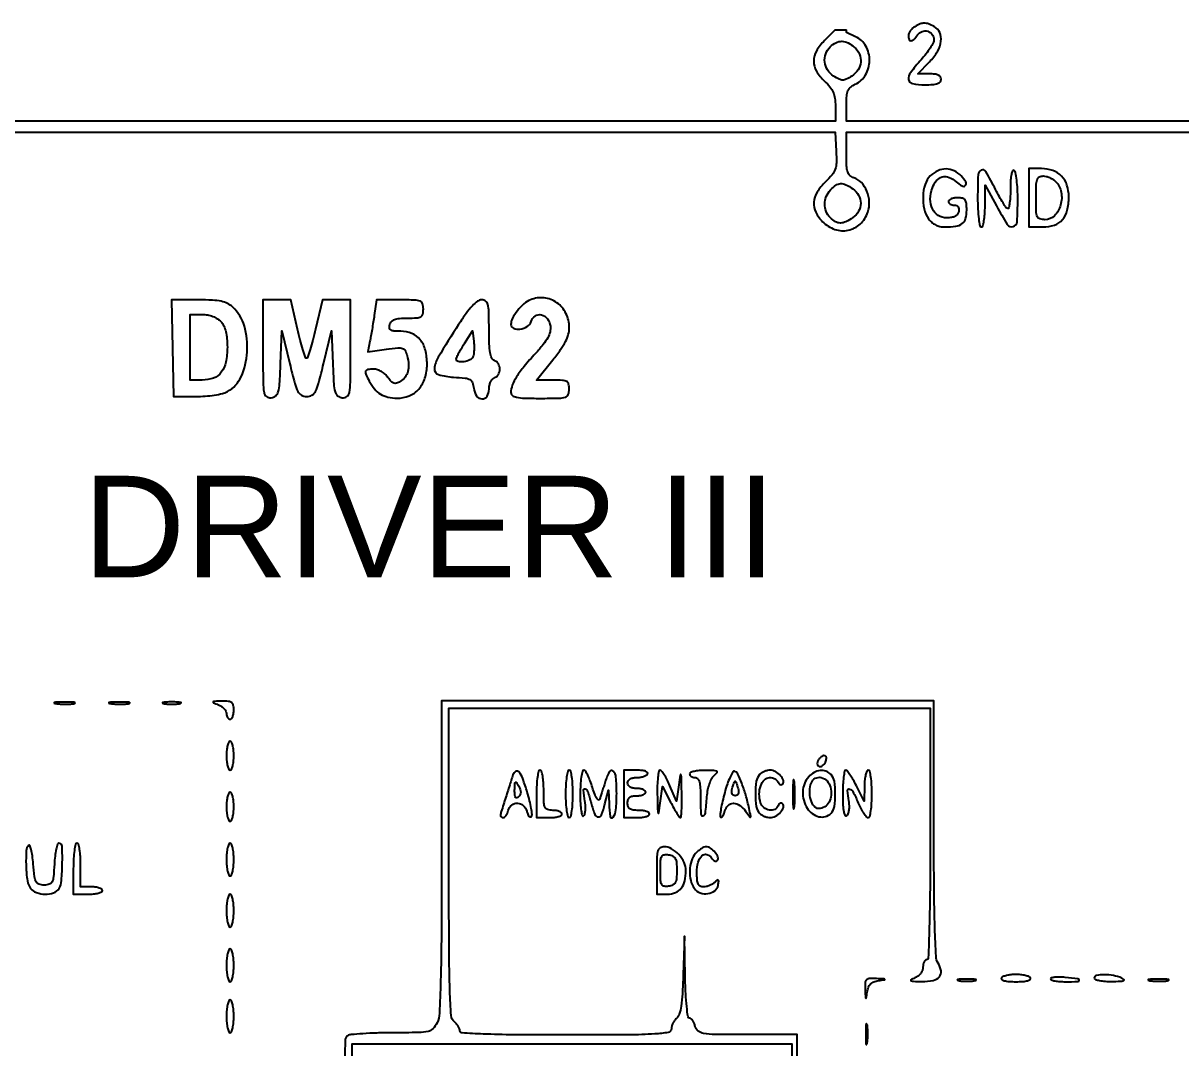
# Model space of a CAD drawing. Header units: millimetres. Extents: x 357084 to 357504, y 509210 to 509507.
# Drawn here: x 357265.86 to 357289.7, y 509454.91 to 509476.02 of the extents above; entities that cross this region are included whole.
import ezdxf

# ---------------------------------------------------------------- set-up
doc = ezdxf.new("R2010")
doc.units = ezdxf.units.MM
doc.styles.get("Standard").update_dxf_attribs({"font": 'arial.ttf'})

msp = doc.modelspace()

# ---------------------------------------------------------------- linework, layer by layer
msp.add_line((357282.584, 509475.881), (357282.814, 509475.881))
for points in [[(357284.221, 509475.942, 0.055942), (357284.17, 509475.905, 0.050884), (357284.128, 509475.856, 0.054217), (357284.099, 509475.804, 0.100292), (357284.089, 509475.757, 0.083831), (357284.103, 509475.678, 0.342828), (357284.141, 509475.653, 0.18138), (357284.199, 509475.681, 0.034233), (357284.277, 509475.772, -0.147038), (357284.371, 509475.844, -0.158345), (357284.487, 509475.849, -0.165931), (357284.579, 509475.785, -0.161471), (357284.615, 509475.678, -0.118689), (357284.599, 509475.612, -0.022847), (357284.538, 509475.504, -0.023163), (357284.453, 509475.383, -0.019542), (357284.352, 509475.262, 0.021853), (357284.132, 509474.996, 0.200601), (357284.095, 509474.854, 0.320917), (357284.176, 509474.77, 0.046052), (357284.427, 509474.746, 0.016668), (357284.59, 509474.752, 0.063857), (357284.69, 509474.772, 0.12648), (357284.745, 509474.807, 0.188641), (357284.765, 509474.859, 0.156845), (357284.749, 509474.909, 0.128116), (357284.706, 509474.944, 0.079908), (357284.633, 509474.965, 0.02997), (357284.525, 509474.972), (357284.285, 509474.972), (357284.525, 509475.219, 0.059425), (357284.688, 509475.433, 0.100981), (357284.761, 509475.645, 0.138599), (357284.734, 509475.822, 0.16608), (357284.62, 509475.945, 0.02898), (357284.501, 509476, 0.096286), (357284.417, 509476.016, 0.098711), (357284.334, 509475.999, 0.031359)], [(357282.976, 509475.523, -0.105264), (357283.08, 509475.379, -0.125679), (357283.108, 509475.214, -0.12476), (357283.053, 509475.055, -0.102837), (357282.925, 509474.927, -0.024542), (357282.81, 509474.86, -0.121059), (357282.737, 509474.842, -0.121059), (357282.665, 509474.86, -0.024542), (357282.55, 509474.927, -0.10464), (357282.425, 509475.053, -0.115118), (357282.367, 509475.214, -0.116628), (357282.387, 509475.383, -0.109496), (357282.48, 509475.53, -0.081006), (357282.597, 509475.614, -0.119245), (357282.72, 509475.642, -0.113189), (357282.847, 509475.611, -0.068122)], [(357284.54, 509472.869, 0.120889), (357284.434, 509472.695, 0.066738), (357284.391, 509472.448, 0.065138), (357284.415, 509472.191, 0.097419), (357284.506, 509471.985, 0.061584), (357284.57, 509471.914, 0.062001), (357284.649, 509471.861, 0.060882), (357284.74, 509471.829, 0.055769), (357284.838, 509471.818, 0.033276), (357285.069, 509471.833, 0.130673), (357285.2, 509471.887, 0.167029), (357285.268, 509471.991, 0.064085), (357285.291, 509472.164, 0.022931), (357285.284, 509472.306, 0.136666), (357285.258, 509472.374, 0.186049), (357285.205, 509472.408, 0.050044), (357285.103, 509472.419, 0.038131), (357285.031, 509472.413, 0.057076), (357284.97, 509472.396, 0.074992), (357284.929, 509472.372, 0.226478), (357284.915, 509472.343, 0.154938), (357284.924, 509472.315, 0.097747), (357284.95, 509472.29, 0.080104), (357284.988, 509472.274, 0.06169), (357285.033, 509472.268, -0.099527), (357285.08, 509472.259, -0.140654), (357285.113, 509472.233, -0.127566), (357285.128, 509472.191, -0.074582), (357285.126, 509472.137, -0.111601), (357285.101, 509472.079, -0.112544), (357285.053, 509472.038, -0.08406), (357284.98, 509472.013, -0.038078), (357284.878, 509472.006, -0.142285), (357284.705, 509472.056, -0.140962), (357284.585, 509472.191, -0.11665), (357284.541, 509472.393, -0.07991), (357284.583, 509472.624, -0.090525), (357284.668, 509472.773, -0.155666), (357284.787, 509472.848, -0.156745), (357284.927, 509472.84, -0.092121), (357285.071, 509472.751, 0.052207), (357285.194, 509472.662, 0.353643), (357285.262, 509472.672, 0.329288), (357285.27, 509472.745, 0.050343), (357285.178, 509472.869, 0.099172), (357285.034, 509472.975, 0.110223), (357284.866, 509473.013, 0.107314), (357284.694, 509472.976, 0.089865)], [(357285.516, 509472.425, 0.010478), (357285.521, 509472.182, 0.020296), (357285.537, 509471.988, 0.016788), (357285.56, 509471.843, 0.359532), (357285.591, 509471.818, 0.335314), (357285.621, 509471.84, 0.025001), (357285.645, 509471.945, 0.026666), (357285.662, 509472.084, 0.016354), (357285.668, 509472.25), (357285.67, 509472.681), (357285.904, 509472.25, 0.016804), (357286.127, 509471.87, 0.333865), (357286.246, 509471.825, 0.316124), (357286.328, 509471.927, 0.015908), (357286.342, 509472.377, 0.012539), (357286.337, 509472.594, 0.018327), (357286.32, 509472.785, 0.014001), (357286.297, 509472.938, 0.21256), (357286.267, 509472.982, 0.439638), (357286.236, 509472.973, 0.067066), (357286.212, 509472.904, 0.036506), (357286.196, 509472.783, 0.013434), (357286.192, 509472.611, -0.012677), (357286.188, 509472.451, -0.021172), (357286.175, 509472.317, -0.016728), (357286.158, 509472.214, -0.376088), (357286.136, 509472.197, -0.225384), (357286.105, 509472.214, -0.010577), (357286.039, 509472.314, -0.015714), (357285.963, 509472.439, -0.010475), (357285.885, 509472.588, 0.013236), (357285.685, 509472.959, 0.3841), (357285.591, 509472.99, 0.286192), (357285.525, 509472.894, 0.010039)], [(357286.567, 509472.419), (357286.567, 509471.818), (357286.863, 509471.818, 0.082629), (357287.097, 509471.857, 0.133735), (357287.263, 509471.969, 0.119478), (357287.361, 509472.161, 0.058463), (357287.393, 509472.435, 0.077548), (357287.355, 509472.68, 0.114918), (357287.245, 509472.865, 0.117665), (357287.066, 509472.979, 0.08396), (357286.83, 509473.019), (357286.567, 509473.019)], [(357287.125, 509472.751, -0.152978), (357287.238, 509472.536, -0.114266), (357287.224, 509472.267, -0.125547), (357287.098, 509472.05, -0.201234), (357286.903, 509471.968, -0.075608), (357286.797, 509471.984, -0.223398), (357286.744, 509472.032, -0.090289), (357286.722, 509472.137, -0.007401), (357286.718, 509472.419, -0.00868), (357286.722, 509472.675, -0.06918), (357286.742, 509472.792, -0.180483), (357286.787, 509472.848, -0.137241), (357286.862, 509472.869, -0.066533), (357286.926, 509472.861, -0.039086), (357286.999, 509472.834, -0.038394), (357287.069, 509472.796, -0.052522)], [(357282.946, 509472.602, -0.113622), (357283.065, 509472.471, -0.127494), (357283.107, 509472.306, -0.127494), (357283.065, 509472.141, -0.113622), (357282.946, 509472.01, -0.039632), (357282.802, 509471.925, -0.114228), (357282.69, 509471.899, -0.133388), (357282.588, 509471.927, -0.063235), (357282.48, 509472.011, -0.10024), (357282.396, 509472.138, -0.099518), (357282.367, 509472.289, -0.095846), (357282.399, 509472.443, -0.085798), (357282.486, 509472.582, -0.054337), (357282.595, 509472.678, -0.144416), (357282.692, 509472.712, -0.126875), (357282.8, 509472.689, -0.037671)], [(357268.936, 509469.321), (357268.957, 509468.326), (357269.416, 509468.326, 0.019728), (357269.605, 509468.334, 0.019149), (357269.796, 509468.356, 0.019464), (357269.961, 509468.389, 0.064447), (357270.065, 509468.428, 0.167319), (357270.348, 509468.733, 0.088437), (357270.472, 509469.241, 0.085272), (357270.414, 509469.778, 0.13683), (357270.175, 509470.169, 0.073799), (357270.069, 509470.243, 0.062926), (357269.94, 509470.287, 0.040049), (357269.757, 509470.309, 0.010971), (357269.467, 509470.316), (357268.916, 509470.316)], [(357270.797, 509469.297, 0.002097), (357270.8, 509468.62, 0.039976), (357270.819, 509468.41, 0.194335), (357270.871, 509468.326, 0.196445), (357270.966, 509468.302, 0.132229), (357271.061, 509468.342, 0.159425), (357271.114, 509468.422, 0.053578), (357271.141, 509468.586, 0.00479), (357271.161, 509469.002), (357271.187, 509469.678), (357271.35, 509469.002, 0.005545), (357271.453, 509468.595, 0.054065), (357271.517, 509468.43, 0.14754), (357271.591, 509468.354, 0.128016), (357271.698, 509468.326, 0.128016), (357271.806, 509468.354, 0.14754), (357271.88, 509468.43, 0.054065), (357271.943, 509468.595, 0.005545), (357272.046, 509469.002), (357272.21, 509469.678), (357272.236, 509469.002, 0.00479), (357272.256, 509468.586, 0.053578), (357272.283, 509468.422, 0.159425), (357272.336, 509468.342, 0.132229), (357272.431, 509468.302, 0.196445), (357272.526, 509468.326, 0.194335), (357272.578, 509468.41, 0.039976), (357272.597, 509468.62, 0.002097), (357272.6, 509469.297), (357272.6, 509470.316), (357272.312, 509470.316), (357272.025, 509470.316), (357271.882, 509469.715, -0.006675), (357271.823, 509469.485, -0.010815), (357271.767, 509469.291, -0.004721), (357271.715, 509469.13, -0.322552), (357271.693, 509469.114, -0.324993), (357271.671, 509469.13, -0.004761), (357271.621, 509469.291, -0.010873), (357271.567, 509469.485, -0.006705), (357271.511, 509469.715), (357271.373, 509470.316), (357271.085, 509470.316), (357270.797, 509470.316)], [(357273.09, 509469.997, -0.002298), (357273.069, 509469.859, -0.00176), (357273.044, 509469.708, -0.001779), (357273.02, 509469.568, -0.004214), (357273.001, 509469.463), (357272.96, 509469.248), (357273.34, 509469.301, -0.009528), (357273.577, 509469.329, -0.102082), (357273.672, 509469.318, -0.200968), (357273.727, 509469.272, -0.055867), (357273.767, 509469.164, -0.044191), (357273.796, 509468.984, -0.082913), (357273.782, 509468.838, -0.100211), (357273.724, 509468.722, -0.09244), (357273.625, 509468.634, -0.056662), (357273.549, 509468.599, -0.161712), (357273.491, 509468.6, -0.130658), (357273.438, 509468.636, -0.031892), (357273.372, 509468.72, 0.061463), (357273.314, 509468.786, 0.051524), (357273.239, 509468.84, 0.053011), (357273.157, 509468.877, 0.077825), (357273.079, 509468.889, 0.029401), (357272.952, 509468.882, 0.282708), (357272.911, 509468.85, 0.19754), (357272.914, 509468.789, 0.015108), (357272.987, 509468.64, 0.052695), (357273.094, 509468.482, 0.081022), (357273.219, 509468.375, 0.081287), (357273.372, 509468.313, 0.053389), (357273.56, 509468.291, 0.10097), (357273.81, 509468.339, 0.114413), (357274.007, 509468.48, 0.105535), (357274.133, 509468.705, 0.075562), (357274.177, 509468.99, 0.059167), (357274.142, 509469.282, 0.109691), (357274.037, 509469.496, 0.127832), (357273.866, 509469.624, 0.097511), (357273.634, 509469.67, -0.018183), (357273.496, 509469.675, -0.117006), (357273.429, 509469.696, -0.233249), (357273.403, 509469.737, -0.093102), (357273.408, 509469.805, -0.121959), (357273.443, 509469.87, -0.119178), (357273.505, 509469.912, -0.070017), (357273.607, 509469.934, -0.018875), (357273.772, 509469.94, 0.013387), (357273.967, 509469.946, 0.11672), (357274.05, 509469.97, 0.20847), (357274.089, 509470.023, 0.057656), (357274.101, 509470.128, 0.07702), (357274.085, 509470.236, 0.226657), (357274.035, 509470.29, 0.086634), (357273.925, 509470.312, 0.006522), (357273.62, 509470.316), (357273.138, 509470.316)], [(357274.827, 509469.809, 0.005991), (357274.407, 509469.136, 0.112609), (357274.329, 509468.901, 0.359649), (357274.412, 509468.778, 0.057485), (357274.721, 509468.724, -0.011259), (357274.96, 509468.705, -0.100087), (357275.06, 509468.674, -0.183206), (357275.111, 509468.613, -0.057535), (357275.139, 509468.495, 0.120203), (357275.196, 509468.34, 0.235597), (357275.308, 509468.276, 0.275454), (357275.412, 509468.331, 0.137826), (357275.453, 509468.478, -0.055002), (357275.462, 509468.554, -0.057561), (357275.486, 509468.625, -0.06413), (357275.523, 509468.681, -0.125259), (357275.566, 509468.712, 0.17019), (357275.645, 509468.779, 0.133304), (357275.675, 509468.889, 0.133304), (357275.645, 509468.999, 0.17019), (357275.566, 509469.066, -0.196231), (357275.511, 509469.118, -0.064281), (357275.477, 509469.227, -0.034962), (357275.458, 509469.408, -0.008188), (357275.453, 509469.713, 0.005304), (357275.449, 509470.075, 0.055961), (357275.43, 509470.222, 0.177311), (357275.384, 509470.29, 0.157283), (357275.303, 509470.316, 0.159378), (357275.216, 509470.288, 0.046318), (357275.11, 509470.193, 0.033041), (357274.983, 509470.039, 0.012864)], [(357276.306, 509470.318, 0.08298), (357276.173, 509470.235, 0.044227), (357276.038, 509470.093, 0.044258), (357275.936, 509469.937, 0.124068), (357275.904, 509469.811, 0.30464), (357275.957, 509469.731, 0.132904), (357276.091, 509469.714, 0.103218), (357276.239, 509469.768, 0.179774), (357276.318, 509469.87, -0.169142), (357276.404, 509469.984, -0.210765), (357276.534, 509470.008, -0.177059), (357276.656, 509469.926, -0.130085), (357276.716, 509469.773, -0.086391), (357276.709, 509469.655, -0.067944), (357276.663, 509469.536, -0.046026), (357276.569, 509469.396, -0.015482), (357276.407, 509469.21, 0.013723), (357276.174, 509468.944, 0.033281), (357276.021, 509468.733, 0.046002), (357275.932, 509468.557, 0.094125), (357275.904, 509468.406, 0.243751), (357275.934, 509468.347, 0.105683), (357276.018, 509468.311, 0.041637), (357276.183, 509468.293, 0.006706), (357276.505, 509468.288, 0.004478), (357276.896, 509468.292, 0.071364), (357277.026, 509468.313, 0.227396), (357277.085, 509468.367, 0.093656), (357277.105, 509468.476, 0.058762), (357277.093, 509468.582, 0.210531), (357277.053, 509468.635, 0.114365), (357276.968, 509468.659, 0.012634), (357276.767, 509468.664), (357276.428, 509468.664), (357276.767, 509469.08, 0.015495), (357276.928, 509469.292, 0.037994), (357277.03, 509469.459, 0.051219), (357277.086, 509469.605, 0.066336), (357277.105, 509469.747, 0.1141), (357277.038, 509470.037, 0.124673), (357276.852, 509470.258, 0.128652), (357276.588, 509470.358, 0.125809)], [(357269.931, 509469.869, -0.074037), (357269.99, 509469.78, -0.048467), (357270.031, 509469.664, -0.03942), (357270.056, 509469.519, -0.022163), (357270.064, 509469.34, -0.048624), (357270.034, 509469.033, -0.115191), (357269.94, 509468.825, -0.141013), (357269.779, 509468.706, -0.089577), (357269.547, 509468.664), (357269.295, 509468.664), (357269.295, 509469.34), (357269.295, 509470.015), (357269.547, 509470.015, -0.044361), (357269.659, 509470.005, -0.047018), (357269.766, 509469.976, -0.049954), (357269.859, 509469.929, -0.067683)], [(357275.123, 509469.146, -0.195608), (357275.061, 509469.079, -0.07215), (357274.935, 509469.041, -0.086782), (357274.819, 509469.045, -0.357436), (357274.778, 509469.096, -0.110892), (357274.786, 509469.13, -0.009191), (357274.827, 509469.213, -0.011923), (357274.881, 509469.31, -0.008912), (357274.945, 509469.415), (357275.113, 509469.678), (357275.138, 509469.465, -0.021874), (357275.145, 509469.375, -0.020005), (357275.144, 509469.283, -0.020466), (357275.137, 509469.201, -0.05944)], [(357266.537, 509462.001, 0.022548), (357266.628, 509461.992, 0.015659), (357266.733, 509461.989, 0.015827), (357266.833, 509461.992, 0.031163), (357266.912, 509462.002, 0.248898), (357266.927, 509462.014, 0.49082), (357266.92, 509462.025, 0.030832), (357266.84, 509462.032, 0.00738), (357266.705, 509462.034, 0.006817), (357266.57, 509462.032, 0.040183), (357266.5, 509462.024, 0.720633), (357266.499, 509462.013, 0.075924)], [(357267.663, 509462.001, 0.022548), (357267.755, 509461.992, 0.015659), (357267.859, 509461.989, 0.015827), (357267.959, 509461.992, 0.031163), (357268.039, 509462.002, 0.248898), (357268.053, 509462.014, 0.49082), (357268.047, 509462.025, 0.030832), (357267.966, 509462.032, 0.00738), (357267.831, 509462.034, 0.006817), (357267.697, 509462.032, 0.040183), (357267.627, 509462.024, 0.720633), (357267.625, 509462.013, 0.075924)], [(357268.751, 509462.002, 0.029693), (357268.828, 509461.992, 0.017887), (357268.92, 509461.989, 0.017887), (357269.012, 509461.992, 0.029693), (357269.089, 509462.002, 0.142433), (357269.112, 509462.014, 0.611425), (357269.109, 509462.025, 0.039503), (357269.041, 509462.033, 0.008087), (357268.92, 509462.035, 0.008087), (357268.799, 509462.033, 0.039503), (357268.731, 509462.025, 0.611425), (357268.728, 509462.014, 0.142433)], [(357269.877, 509461.978, -0.05432), (357269.942, 509461.943, -0.056546), (357269.997, 509461.896, -0.062859), (357270.034, 509461.844, -0.124258), (357270.046, 509461.795, 0.063424), (357270.052, 509461.751, 0.081398), (357270.068, 509461.714, 0.098417), (357270.093, 509461.689, 0.151176), (357270.121, 509461.68, 0.226478), (357270.15, 509461.694, 0.074992), (357270.174, 509461.735, 0.057076), (357270.191, 509461.796, 0.038131), (357270.197, 509461.868, 0.047982), (357270.187, 509461.969, 0.186024), (357270.154, 509462.022, 0.14218), (357270.088, 509462.047, 0.024478), (357269.952, 509462.051, 0.003296), (357269.8, 509462.047, 0.186193), (357269.774, 509462.036, 0.532672), (357269.777, 509462.02, 0.008153)], [(357270.046, 509460.929, 0.023598), (357270.052, 509460.814, 0.037669), (357270.068, 509460.717, 0.04382), (357270.092, 509460.647, 0.295869), (357270.121, 509460.629, 0.295869), (357270.15, 509460.647, 0.04382), (357270.174, 509460.717, 0.037669), (357270.191, 509460.814, 0.023598), (357270.197, 509460.929, 0.023598), (357270.191, 509461.044, 0.037669), (357270.174, 509461.141, 0.04382), (357270.15, 509461.21, 0.295869), (357270.121, 509461.229, 0.295869), (357270.092, 509461.21, 0.04382), (357270.068, 509461.141, 0.037669), (357270.052, 509461.044, 0.023598)], [(357282.262, 509460.879, 0.091378), (357282.224, 509460.823, 0.130128), (357282.214, 509460.764, 0.180985), (357282.235, 509460.721, 0.191777), (357282.279, 509460.704, 0.13875), (357282.308, 509460.712, 0.061199), (357282.339, 509460.737, 0.053891), (357282.368, 509460.773, 0.048303), (357282.389, 509460.816, 0.096999), (357282.401, 509460.885, 0.280386), (357282.376, 509460.925, 0.235886), (357282.325, 509460.924, 0.0791)], [(357275.945, 509460.535, -0.002418), (357275.928, 509460.478, -0.000326), (357275.89, 509460.36, -0.000376), (357275.845, 509460.219, -0.000317), (357275.798, 509460.071, 0.001596), (357275.704, 509459.777, 0.044912), (357275.687, 509459.699, 0.278017), (357275.702, 509459.666, 0.154065), (357275.745, 509459.652, 0.181596), (357275.773, 509459.663, 0.059916), (357275.803, 509459.696, 0.050447), (357275.831, 509459.745, 0.038887), (357275.85, 509459.802, -0.160335), (357275.921, 509459.912, -0.181942), (357276.04, 509459.951, -0.173531), (357276.159, 509459.903, -0.147796), (357276.23, 509459.787, 0.036107), (357276.25, 509459.727, 0.075891), (357276.276, 509459.685, 0.142813), (357276.302, 509459.668, 0.27828), (357276.326, 509459.674, 0.226606), (357276.34, 509459.715, 0.014829), (357276.323, 509459.843, 0.019195), (357276.29, 509460.001, 0.012987), (357276.242, 509460.177, 0.016073), (357276.148, 509460.455, 0.083819), (357276.068, 509460.593, 0.366226), (357276.001, 509460.605, 0.188974)], [(357276.429, 509460.14), (357276.429, 509459.652), (357276.692, 509459.652, 0.027026), (357276.793, 509459.658, 0.042582), (357276.878, 509459.674, 0.052312), (357276.938, 509459.698, 0.277684), (357276.955, 509459.727, 0.226478), (357276.941, 509459.756, 0.074992), (357276.9, 509459.78, 0.057076), (357276.839, 509459.797, 0.038131), (357276.767, 509459.802, -0.067911), (357276.66, 509459.817, -0.221767), (357276.607, 509459.863, -0.098356), (357276.584, 509459.96, -0.008616), (357276.58, 509460.216, 0.017105), (357276.574, 509460.374, 0.027868), (357276.558, 509460.507, 0.026982), (357276.534, 509460.607, 0.332234), (357276.505, 509460.629, 0.345347), (357276.474, 509460.605, 0.022017), (357276.451, 509460.488, 0.024301), (357276.435, 509460.331, 0.013867)], [(357277.03, 509460.14, 0.013867), (357277.035, 509459.95, 0.024301), (357277.052, 509459.793, 0.022017), (357277.075, 509459.676, 0.345347), (357277.105, 509459.652, 0.345347), (357277.135, 509459.676, 0.022017), (357277.159, 509459.793, 0.024301), (357277.175, 509459.95, 0.013867), (357277.18, 509460.14, 0.013867), (357277.175, 509460.331, 0.024301), (357277.159, 509460.488, 0.022017), (357277.135, 509460.605, 0.345347), (357277.105, 509460.629, 0.345347), (357277.075, 509460.605, 0.022017), (357277.052, 509460.488, 0.024301), (357277.035, 509460.331, 0.013867)], [(357277.331, 509460.136, 0.012165), (357277.335, 509459.942, 0.026571), (357277.35, 509459.795, 0.033923), (357277.372, 509459.698, 0.493524), (357277.401, 509459.687, 0.194891), (357277.425, 509459.72, 0.039173), (357277.438, 509459.794, 0.036053), (357277.44, 509459.888, 0.026863), (357277.428, 509459.992, -0.015091), (357277.399, 509460.216, -0.535895), (357277.433, 509460.245, -0.245823), (357277.485, 509460.193, -0.011776), (357277.556, 509459.953, 0.022751), (357277.63, 509459.719, 0.295974), (357277.7, 509459.667, 0.329916), (357277.769, 509459.711, 0.025567), (357277.841, 509459.934), (357277.916, 509460.216), (357277.924, 509459.934, 0.035187), (357277.949, 509459.674, 0.660453), (357278.008, 509459.66, 0.138594), (357278.067, 509459.816, 0.021935), (357278.082, 509460.147, 0.019322), (357278.068, 509460.486, 0.196321), (357278.007, 509460.609, 0.494513), (357277.927, 509460.593, 0.039314), (357277.836, 509460.361, -0.001941), (357277.808, 509460.268, -0.001727), (357277.777, 509460.172, -0.001733), (357277.749, 509460.086, -0.005351), (357277.73, 509460.028, -0.440264), (357277.705, 509460.017, -0.152233), (357277.671, 509460.047, -0.046844), (357277.629, 509460.135, -0.015526), (357277.583, 509460.272, 0.017548), (357277.537, 509460.409, 0.026342), (357277.486, 509460.524, 0.024345), (357277.438, 509460.61, 0.257098), (357277.403, 509460.629, 0.350381), (357277.375, 509460.606, 0.018991), (357277.352, 509460.484, 0.022811), (357277.336, 509460.325, 0.013891)], [(357278.232, 509460.14), (357278.232, 509459.652), (357278.495, 509459.652, 0.027026), (357278.595, 509459.658, 0.042582), (357278.68, 509459.674, 0.052312), (357278.74, 509459.698, 0.277684), (357278.757, 509459.727, 0.254951), (357278.742, 509459.756, 0.06271), (357278.691, 509459.78, 0.048861), (357278.618, 509459.797, 0.031626), (357278.532, 509459.802, -0.030703), (357278.419, 509459.809, -0.116834), (357278.354, 509459.834, -0.166173), (357278.319, 509459.879, -0.081208), (357278.307, 509459.953, -0.07578), (357278.318, 509460.023, -0.149477), (357278.349, 509460.069, -0.124434), (357278.406, 509460.095, -0.044917), (357278.495, 509460.103, 0.038131), (357278.566, 509460.108, 0.057076), (357278.627, 509460.125, 0.074992), (357278.669, 509460.149, 0.226478), (357278.682, 509460.178, 0.226478), (357278.669, 509460.207, 0.074992), (357278.627, 509460.231, 0.057076), (357278.566, 509460.248, 0.038131), (357278.495, 509460.253, -0.04716), (357278.416, 509460.26, -0.088208), (357278.357, 509460.283, -0.118484), (357278.32, 509460.319, -0.140575), (357278.307, 509460.366, -0.1393), (357278.32, 509460.412, -0.117066), (357278.356, 509460.448, -0.088683), (357278.414, 509460.471, -0.049343), (357278.49, 509460.478, 0.037634), (357278.564, 509460.484, 0.041396), (357278.633, 509460.5, 0.045439), (357278.689, 509460.525, 0.130646), (357278.72, 509460.553, 0.336396), (357278.717, 509460.583, 0.125298), (357278.679, 509460.608, 0.059005), (357278.605, 509460.624, 0.023007), (357278.499, 509460.629), (357278.232, 509460.629)], [(357278.919, 509460.122, 0.00093), (357278.927, 509459.796, 0.07576), (357278.936, 509459.746, 0.785879), (357278.947, 509459.747, 0.003179), (357278.976, 509459.953), (357279.023, 509460.291), (357279.192, 509459.971, 0.008237), (357279.259, 509459.849, 0.012755), (357279.322, 509459.746, 0.007033), (357279.377, 509459.663, 0.247671), (357279.397, 509459.652, 0.394374), (357279.411, 509459.666, 0.004859), (357279.419, 509459.801, 0.011096), (357279.424, 509459.965, 0.00666), (357279.422, 509460.159, 0.000893), (357279.414, 509460.49, 0.078706), (357279.405, 509460.538, 0.778894), (357279.394, 509460.537, 0.003033), (357279.362, 509460.328), (357279.314, 509459.99), (357279.178, 509460.309, 0.016589), (357279.121, 509460.432, 0.024293), (357279.062, 509460.535, 0.021622), (357279.008, 509460.612, 0.233528), (357278.975, 509460.629, 0.364653), (357278.949, 509460.607, 0.015688), (357278.931, 509460.48, 0.020512), (357278.919, 509460.316, 0.012397)], [(357279.583, 509460.553, 0.148195), (357279.592, 509460.525, 0.098894), (357279.617, 509460.5, 0.082425), (357279.653, 509460.484, 0.064853), (357279.696, 509460.478, -0.215034), (357279.75, 509460.454, -0.116723), (357279.785, 509460.389, -0.053167), (357279.804, 509460.266, -0.011576), (357279.809, 509460.053, 0.009117), (357279.815, 509459.724, 0.468008), (357279.859, 509459.69, 0.319587), (357279.908, 509459.743, 0.008321), (357279.942, 509460.082, -0.026408), (357279.962, 509460.232, -0.036098), (357279.998, 509460.363, -0.041498), (357280.043, 509460.467, -0.105683), (357280.097, 509460.529, 0.059628), (357280.149, 509460.579, 0.478963), (357280.143, 509460.607, 0.108361), (357280.083, 509460.622, 0.00681), (357279.903, 509460.626, 0.022194), (357279.78, 509460.622, 0.035693), (357279.677, 509460.606, 0.040441), (357279.603, 509460.582, 0.305269)], [(357280.307, 509460.17, 0.010432), (357280.261, 509459.99, 0.015733), (357280.229, 509459.831, 0.010496), (357280.21, 509459.7, 0.231491), (357280.222, 509459.665, 0.333342), (357280.242, 509459.662, 0.113327), (357280.265, 509459.683, 0.060976), (357280.289, 509459.726, 0.029609), (357280.309, 509459.787, -0.137923), (357280.376, 509459.903, -0.196062), (357280.486, 509459.947, -0.153926), (357280.617, 509459.904, -0.082632), (357280.738, 509459.784, 0.002781), (357280.823, 509459.667, 0.421946), (357280.837, 509459.665, 0.286343), (357280.844, 509459.682, 0.002034), (357280.81, 509459.84, 0.017143), (357280.741, 509460.115, 0.022872), (357280.658, 509460.359, 0.019782), (357280.574, 509460.551, 0.201957), (357280.51, 509460.608, 0.35459), (357280.474, 509460.594, 0.023508), (357280.419, 509460.489, 0.025621), (357280.361, 509460.346, 0.015466)], [(357281.025, 509460.538, 0.161292), (357280.957, 509460.402, 0.036451), (357280.938, 509460.14, 0.036451), (357280.957, 509459.879, 0.161292), (357281.025, 509459.742, 0.058676), (357281.069, 509459.708, 0.038987), (357281.126, 509459.679, 0.039045), (357281.187, 509459.659, 0.059819), (357281.241, 509459.652, 0.128531), (357281.352, 509459.681, 0.080699), (357281.458, 509459.765, 0.099553), (357281.517, 509459.863, 0.298807), (357281.499, 509459.936, 0.131406), (357281.474, 509459.949, 0.15914), (357281.448, 509459.947, 0.130241), (357281.424, 509459.928, 0.076562), (357281.407, 509459.896, -0.202024), (357281.338, 509459.822, -0.151124), (357281.226, 509459.807, -0.130617), (357281.113, 509459.859, -0.144593), (357281.046, 509459.958, -0.077565), (357281.019, 509460.137, -0.084882), (357281.049, 509460.309, -0.106046), (357281.125, 509460.433, -0.204576), (357281.231, 509460.478, -0.06117), (357281.288, 509460.471, -0.06146), (357281.341, 509460.451, -0.067454), (357281.383, 509460.42, -0.117653), (357281.407, 509460.384, 0.076562), (357281.424, 509460.353, 0.130241), (357281.448, 509460.334, 0.15914), (357281.474, 509460.332, 0.131406), (357281.499, 509460.345, 0.298807), (357281.517, 509460.417, 0.099553), (357281.458, 509460.516, 0.080699), (357281.352, 509460.6, 0.128531), (357281.241, 509460.629, 0.059819), (357281.187, 509460.622, 0.039045), (357281.126, 509460.602, 0.038987), (357281.069, 509460.573, 0.058676)], [(357282.036, 509460.491, 0.180069), (357281.914, 509460.187, 0.144806), (357282.007, 509459.844, 0.197498), (357282.245, 509459.672, 0.261727), (357282.497, 509459.742, 0.161292), (357282.566, 509459.879, 0.036451), (357282.585, 509460.14, 0.036451), (357282.566, 509460.402, 0.161292), (357282.497, 509460.538, 0.105388), (357282.392, 509460.607, 0.117375), (357282.271, 509460.623, 0.107241), (357282.148, 509460.583, 0.076635)], [(357282.484, 509460.279, -0.077355), (357282.5, 509460.112, -0.111172), (357282.458, 509459.969, -0.132117), (357282.367, 509459.875, -0.135724), (357282.241, 509459.84, -0.236597), (357282.146, 509459.888, -0.091944), (357282.079, 509460.023, -0.075928), (357282.057, 509460.202, -0.084708), (357282.091, 509460.372, -0.183816), (357282.172, 509460.463, -0.179316), (357282.294, 509460.478, -0.148277), (357282.414, 509460.408, -0.126567)], [(357282.737, 509460.136, 0.009663), (357282.742, 509459.912, 0.037063), (357282.757, 509459.774, 0.087195), (357282.784, 509459.704, 0.419742), (357282.821, 509459.695, 0.16719), (357282.852, 509459.733, 0.054253), (357282.869, 509459.803, 0.044794), (357282.874, 509459.895, 0.029912), (357282.863, 509460, -0.023621), (357282.839, 509460.208, -0.506376), (357282.88, 509460.242, -0.220519), (357282.948, 509460.188, -0.014015), (357283.057, 509459.953, 0.019725), (357283.113, 509459.838, 0.028052), (357283.171, 509459.741, 0.02725), (357283.226, 509459.669, 0.218882), (357283.263, 509459.652, 0.344824), (357283.293, 509459.676, 0.022372), (357283.317, 509459.793, 0.024454), (357283.333, 509459.949, 0.013826), (357283.338, 509460.14, 0.013867), (357283.333, 509460.331, 0.024301), (357283.317, 509460.488, 0.022017), (357283.293, 509460.605, 0.345347), (357283.263, 509460.629, 0.300322), (357283.234, 509460.609, 0.039749), (357283.209, 509460.535, 0.035407), (357283.191, 509460.432, 0.022182), (357283.183, 509460.309), (357283.179, 509459.99), (357283.018, 509460.309, 0.014092), (357282.953, 509460.432, 0.020744), (357282.887, 509460.535, 0.016822), (357282.829, 509460.613, 0.228523), (357282.798, 509460.629, 0.363556), (357282.774, 509460.609, 0.013545), (357282.755, 509460.484, 0.018965), (357282.742, 509460.325, 0.011492)], [(357276.062, 509460.081, -0.113627), (357276.024, 509460.057, -0.358555), (357275.998, 509460.067, -0.117828), (357275.984, 509460.115, -0.016922), (357275.981, 509460.219, -0.006175), (357275.984, 509460.35, -0.18983), (357275.997, 509460.379, -0.471567), (357276.017, 509460.377, -0.016776), (357276.064, 509460.302, -0.04153), (357276.097, 509460.233, -0.092968), (357276.107, 509460.176, -0.112876), (357276.095, 509460.127, -0.081552)], [(357280.581, 509460.253, -0.048265), (357280.592, 509460.19, -0.11018), (357280.584, 509460.143, -0.159863), (357280.56, 509460.114, -0.141083), (357280.522, 509460.103, -0.141083), (357280.484, 509460.114, -0.159863), (357280.46, 509460.143, -0.11018), (357280.453, 509460.19, -0.048265), (357280.463, 509460.253, -0.011694), (357280.479, 509460.311, -0.018384), (357280.496, 509460.359, -0.012941), (357280.513, 509460.397, -0.293778), (357280.522, 509460.403, -0.293778), (357280.532, 509460.397, -0.012941), (357280.548, 509460.359, -0.018384), (357280.565, 509460.311, -0.011694)], [(357281.711, 509460.14, 0.004873), (357281.712, 509459.952, 0.021409), (357281.719, 509459.84, 0.613017), (357281.73, 509459.836, 0.180442), (357281.74, 509459.857, 0.02012), (357281.75, 509459.97, 0.010546), (357281.753, 509460.112, 0.010474), (357281.75, 509460.257, 0.015806), (357281.741, 509460.383, 0.062969), (357281.73, 509460.43, 0.78507), (357281.72, 509460.428, 0.026082), (357281.713, 509460.329, 0.004587)], [(357270.046, 509459.878, 0.023598), (357270.052, 509459.762, 0.037669), (357270.068, 509459.665, 0.04382), (357270.092, 509459.596, 0.295869), (357270.121, 509459.577, 0.295869), (357270.15, 509459.596, 0.04382), (357270.174, 509459.665, 0.037669), (357270.191, 509459.762, 0.023598), (357270.197, 509459.878, 0.023598), (357270.191, 509459.993, 0.037669), (357270.174, 509460.09, 0.04382), (357270.15, 509460.159, 0.295869), (357270.121, 509460.178, 0.295869), (357270.092, 509460.159, 0.04382), (357270.068, 509460.09, 0.037669), (357270.052, 509459.993, 0.023598)], [(357265.972, 509459.084, 0.182834), (357265.923, 509458.971, 0.020007), (357265.918, 509458.683, 0.024097), (357265.939, 509458.392, 0.09282), (357265.994, 509458.221, 0.16151), (357266.096, 509458.124, 0.086366), (357266.265, 509458.078, 0.083939), (357266.445, 509458.091, 0.137026), (357266.577, 509458.165, 0.175066), (357266.644, 509458.309, 0.018161), (357266.665, 509458.686, 0.014806), (357266.661, 509459.064, 0.402634), (357266.596, 509459.127, 0.327985), (357266.567, 509459.105, 0.022258), (357266.539, 509459, 0.025011), (357266.516, 509458.86, 0.015483), (357266.502, 509458.695, -0.008709), (357266.483, 509458.431, -0.091807), (357266.455, 509458.327, -0.207966), (357266.398, 509458.279, -0.074507), (357266.292, 509458.263, -0.078076), (357266.185, 509458.28, -0.198766), (357266.127, 509458.329, -0.088533), (357266.094, 509458.436, -0.008931), (357266.066, 509458.702, 0.013038), (357266.048, 509458.866, 0.025909), (357266.023, 509458.995, 0.033726), (357265.997, 509459.079, 0.542111)], [(357266.892, 509458.601), (357266.892, 509458.075), (357267.193, 509458.075, 0.023598), (357267.308, 509458.081, 0.037669), (357267.405, 509458.097, 0.04382), (357267.474, 509458.121, 0.295869), (357267.493, 509458.15, 0.254951), (357267.477, 509458.179, 0.06271), (357267.427, 509458.203, 0.048861), (357267.354, 509458.22, 0.031626), (357267.268, 509458.225), (357267.043, 509458.225), (357267.043, 509458.676, 0.015416), (357267.037, 509458.85, 0.025878), (357267.021, 509458.995, 0.024068), (357266.997, 509459.104, 0.339565), (357266.967, 509459.127, 0.350432), (357266.937, 509459.102, 0.020168), (357266.914, 509458.976, 0.022889), (357266.898, 509458.808, 0.01259)], [(357270.046, 509458.789, 0.020945), (357270.052, 509458.659, 0.033738), (357270.068, 509458.55, 0.036969), (357270.092, 509458.471, 0.31052), (357270.121, 509458.451, 0.31052), (357270.151, 509458.471, 0.036969), (357270.174, 509458.55, 0.033738), (357270.191, 509458.659, 0.020945), (357270.197, 509458.789, 0.020945), (357270.191, 509458.918, 0.033738), (357270.174, 509459.027, 0.036969), (357270.151, 509459.107, 0.31052), (357270.121, 509459.127, 0.31052), (357270.092, 509459.107, 0.036969), (357270.068, 509459.027, 0.033738), (357270.052, 509458.918, 0.020945)], [(357278.908, 509458.563), (357278.908, 509458.075), (357279.13, 509458.075, 0.098828), (357279.292, 509458.108, 0.128894), (357279.412, 509458.199, 0.109081), (357279.484, 509458.35, 0.057415), (357279.508, 509458.558, 0.109512), (357279.471, 509458.728, 0.07617), (357279.362, 509458.891, 0.07819), (357279.212, 509459.011, 0.130296), (357279.058, 509459.052, 0.134481), (357278.978, 509459.03, 0.186514), (357278.932, 509458.972, 0.067313), (357278.912, 509458.849, 0.007414)], [(357279.708, 509458.914, 0.10887), (357279.622, 509458.764, 0.066438), (357279.588, 509458.563, 0.065894), (357279.607, 509458.357, 0.101498), (357279.682, 509458.195, 0.147644), (357279.802, 509458.104, 0.12327), (357279.962, 509458.087, 0.133458), (357280.102, 509458.147, 0.183469), (357280.172, 509458.263, 0.014458), (357280.184, 509458.342, 0.259658), (357280.174, 509458.365, 0.352769), (357280.153, 509458.365, 0.020983), (357280.101, 509458.319, -0.057941), (357280.054, 509458.283, -0.037969), (357279.993, 509458.253, -0.037973), (357279.928, 509458.232, -0.058013), (357279.869, 509458.225, -0.121724), (357279.802, 509458.242, -0.168145), (357279.761, 509458.286, -0.087194), (357279.739, 509458.372, -0.018012), (357279.734, 509458.528, -0.063625), (357279.76, 509458.733, -0.138511), (357279.839, 509458.869, -0.268321), (357279.941, 509458.894, -0.185778), (357280.038, 509458.821, 0.059049), (357280.066, 509458.785, 0.093111), (357280.098, 509458.763, 0.126234), (357280.128, 509458.759, 0.175017), (357280.153, 509458.77, 0.298571), (357280.167, 509458.837, 0.077444), (357280.109, 509458.936, 0.069356), (357280.016, 509459.023, 0.153559), (357279.924, 509459.052, 0.105766), (357279.88, 509459.042, 0.036174), (357279.822, 509459.011, 0.03405), (357279.762, 509458.967, 0.033252)], [(357279.321, 509458.563, -0.019116), (357279.314, 509458.399, -0.101285), (357279.29, 509458.313, -0.164128), (357279.24, 509458.265, -0.074836), (357279.152, 509458.239, -0.071445), (357279.058, 509458.239, -0.241106), (357279.009, 509458.274, -0.10971), (357278.987, 509458.356, -0.010782), (357278.983, 509458.563, -0.010782), (357278.987, 509458.771, -0.10971), (357279.009, 509458.853, -0.241106), (357279.058, 509458.888, -0.071445), (357279.152, 509458.888, -0.074836), (357279.24, 509458.861, -0.164128), (357279.29, 509458.813, -0.101285), (357279.314, 509458.727, -0.019116)], [(357270.046, 509457.737, 0.020945), (357270.052, 509457.608, 0.033738), (357270.068, 509457.499, 0.036969), (357270.092, 509457.419, 0.31052), (357270.121, 509457.399, 0.31052), (357270.151, 509457.419, 0.036969), (357270.174, 509457.499, 0.033738), (357270.191, 509457.608, 0.020945), (357270.197, 509457.737, 0.020945), (357270.191, 509457.867, 0.033738), (357270.174, 509457.976, 0.036969), (357270.151, 509458.055, 0.31052), (357270.121, 509458.075, 0.31052), (357270.092, 509458.055, 0.036969), (357270.068, 509457.976, 0.033738), (357270.052, 509457.867, 0.020945)], [(357270.046, 509456.611, 0.020945), (357270.052, 509456.481, 0.033738), (357270.068, 509456.372, 0.036969), (357270.092, 509456.293, 0.31052), (357270.121, 509456.273, 0.31052), (357270.151, 509456.293, 0.036969), (357270.174, 509456.372, 0.033738), (357270.191, 509456.481, 0.020945), (357270.197, 509456.611, 0.020945), (357270.191, 509456.74, 0.033738), (357270.174, 509456.85, 0.036969), (357270.151, 509456.929, 0.31052), (357270.121, 509456.949, 0.31052), (357270.092, 509456.929, 0.036969), (357270.068, 509456.85, 0.033738), (357270.052, 509456.74, 0.020945)], [(357286.004, 509456.348, 0.400129), (357286.011, 509456.317, 0.089468), (357286.064, 509456.293, 0.044569), (357286.163, 509456.278, 0.016707), (357286.305, 509456.273, 0.016707), (357286.446, 509456.278, 0.044569), (357286.545, 509456.293, 0.089468), (357286.598, 509456.317, 0.400129), (357286.605, 509456.348, 0.158284), (357286.571, 509456.377, 0.036095), (357286.498, 509456.401, 0.033884), (357286.405, 509456.418, 0.02738), (357286.305, 509456.423, 0.02738), (357286.204, 509456.418, 0.033884), (357286.112, 509456.401, 0.036095), (357286.038, 509456.377, 0.158284)], [(357287.919, 509456.348, 0.320305), (357287.94, 509456.319, 0.034411), (357288.024, 509456.297, 0.032203), (357288.139, 509456.282, 0.019831), (357288.276, 509456.278, 0.006847), (357288.451, 509456.283, 0.071077), (357288.522, 509456.296, 0.560431), (357288.527, 509456.318, 0.091871), (357288.482, 509456.348, 0.057259), (357288.313, 509456.399, 0.044296), (357288.122, 509456.416, 0.046096), (357287.963, 509456.401, 0.361221)], [(357283.199, 509456.104, 0.001118), (357283.207, 509455.947, 0.185809), (357283.214, 509455.932, 0.612037), (357283.221, 509455.934, 0.001937), (357283.241, 509456.062, -0.052041), (357283.267, 509456.16, -0.106871), (357283.31, 509456.226, -0.106871), (357283.376, 509456.269, -0.052041), (357283.474, 509456.295, 0.001937), (357283.602, 509456.315, 0.612037), (357283.604, 509456.322, 0.185809), (357283.589, 509456.329, 0.001118), (357283.432, 509456.337, 0.022698), (357283.285, 509456.337, 0.187319), (357283.226, 509456.311, 0.187319), (357283.199, 509456.251, 0.022698)], [(357285.122, 509456.295, 0.029693), (357285.199, 509456.285, 0.017887), (357285.291, 509456.282, 0.017887), (357285.383, 509456.285, 0.029693), (357285.46, 509456.295, 0.142433), (357285.483, 509456.307, 0.611425), (357285.48, 509456.318, 0.039503), (357285.412, 509456.326, 0.008087), (357285.291, 509456.328, 0.008087), (357285.17, 509456.326, 0.039503), (357285.102, 509456.318, 0.611425), (357285.098, 509456.307, 0.142433)], [(357287.018, 509456.331, 0.325612), (357287.034, 509456.309, 0.029992), (357287.106, 509456.29, 0.029671), (357287.203, 509456.277, 0.018271), (357287.318, 509456.273, 0.00528), (357287.582, 509456.276, 0.408041), (357287.609, 509456.303, 0.380673), (357287.582, 509456.333, 0.005194), (357287.318, 509456.361, 0.018125), (357287.203, 509456.368, 0.030261), (357287.106, 509456.364, 0.031602), (357287.035, 509456.352, 0.349806)], [(357289.065, 509456.294, 0.022548), (357289.157, 509456.285, 0.015659), (357289.261, 509456.282, 0.015827), (357289.362, 509456.285, 0.031163), (357289.441, 509456.295, 0.248898), (357289.455, 509456.307, 0.49082), (357289.449, 509456.318, 0.030832), (357289.368, 509456.325, 0.00738), (357289.233, 509456.327, 0.006817), (357289.099, 509456.324, 0.040183), (357289.029, 509456.317, 0.720633), (357289.028, 509456.306, 0.075924)], [(357270.046, 509455.56, 0.020945), (357270.052, 509455.43, 0.033738), (357270.068, 509455.321, 0.036969), (357270.092, 509455.242, 0.31052), (357270.121, 509455.222, 0.31052), (357270.151, 509455.242, 0.036969), (357270.174, 509455.321, 0.033738), (357270.191, 509455.43, 0.020945), (357270.197, 509455.56, 0.020945), (357270.191, 509455.689, 0.033738), (357270.174, 509455.798, 0.036969), (357270.151, 509455.877, 0.31052), (357270.121, 509455.898, 0.31052), (357270.092, 509455.877, 0.036969), (357270.068, 509455.798, 0.033738), (357270.052, 509455.689, 0.020945)], [(357283.21, 509455.184, 0.006817), (357283.212, 509455.05, 0.040183), (357283.219, 509454.98, 0.720633), (357283.23, 509454.978, 0.075924), (357283.242, 509455.016, 0.022548), (357283.252, 509455.108, 0.015659), (357283.255, 509455.212, 0.015827), (357283.251, 509455.312, 0.031163), (357283.241, 509455.392, 0.248898), (357283.229, 509455.406, 0.49082), (357283.218, 509455.4, 0.030832), (357283.211, 509455.319, 0.00738)], [(357281.686, 509447.637), (357281.686, 509440.278), (357277.18, 509440.278), (357272.675, 509440.278), (357272.664, 509444.802, 0.000041), (357272.66, 509446.742, 0.000033), (357272.655, 509448.83, 0.000033), (357272.65, 509450.761, 0.000084), (357272.646, 509452.162), (357272.637, 509454.996), (357277.162, 509454.996), (357281.686, 509454.996)]]:
    msp.add_lwpolyline(points, format="xyb", close=True)
for points in [[(357282.584, 509475.881), (357282.362, 509475.659, 0.066978), (357282.197, 509475.442, 0.1302), (357282.141, 509475.233, 0.133545), (357282.197, 509475.028, 0.072225), (357282.362, 509474.822, -0.033131), (357282.475, 509474.701, -0.069335), (357282.542, 509474.592, -0.069397), (357282.576, 509474.468, -0.033242), (357282.587, 509474.303), (357282.587, 509473.996), (357271.098, 509473.996), (357259.608, 509473.996)], [(357292.725, 509473.996), (357287.769, 509473.996), (357282.813, 509473.996), (357282.813, 509474.335, -0.019123), (357282.82, 509474.521, -0.083568), (357282.846, 509474.628, -0.121394), (357282.901, 509474.699, -0.062602), (357282.997, 509474.758, 0.155866), (357283.209, 509474.952, 0.130361), (357283.29, 509475.247, 0.131106), (357283.213, 509475.543, 0.158323), (357283.003, 509475.735), (357282.814, 509475.821), (357282.814, 509475.881)], [(357259.608, 509473.77), (357271.094, 509473.77), (357282.579, 509473.77), (357282.602, 509473.376, -0.018282), (357282.607, 509473.142, -0.080787), (357282.583, 509473.007, -0.090436), (357282.518, 509472.894, -0.026158), (357282.381, 509472.746, 0.063299), (357282.21, 509472.534, 0.120019), (357282.143, 509472.326, 0.131486), (357282.182, 509472.123, 0.084004), (357282.321, 509471.927, 0.113078), (357282.574, 509471.769, 0.136451), (357282.852, 509471.751, 0.139087), (357283.096, 509471.879, 0.11934), (357283.254, 509472.123, 0.095971), (357283.284, 509472.335, 0.085609), (357283.236, 509472.553, 0.090771), (357283.122, 509472.731, 0.128827), (357282.964, 509472.831, -0.112701), (357282.885, 509472.877, -0.130118), (357282.84, 509472.951, -0.063565), (357282.818, 509473.078, -0.010769), (357282.813, 509473.325), (357282.813, 509473.77), (357287.656, 509473.77), (357292.5, 509473.77)], [(357281.836, 509450.453), (357281.799, 509455.184), (357280.77, 509455.184, -0.002471), (357280.105, 509455.187, -0.036644), (357279.873, 509455.207, -0.131239), (357279.76, 509455.257, -0.16316), (357279.698, 509455.353, 0.038611), (357279.676, 509455.418, 0.050484), (357279.646, 509455.472, 0.060153), (357279.613, 509455.51, 0.184257), (357279.582, 509455.522, -0.373756), (357279.551, 509455.549, -0.0086), (357279.525, 509455.76, -0.014269), (357279.504, 509456.03, -0.007433), (357279.492, 509456.367), (357279.476, 509457.212), (357279.452, 509456.412, -0.00689), (357279.435, 509456.024, -0.022958), (357279.409, 509455.77, -0.033138), (357279.372, 509455.603, -0.150144), (357279.318, 509455.52, 0.058684), (357279.276, 509455.476, 0.043748), (357279.24, 509455.418, 0.044591), (357279.216, 509455.357, 0.072747), (357279.208, 509455.302, -0.365304), (357279.145, 509455.228, -0.027934), (357278.865, 509455.196, -0.013229), (357278.335, 509455.179, -0.001237), (357277.03, 509455.176, -0.001928), (357275.964, 509455.18, -0.008301), (357275.33, 509455.195, -0.005369), (357274.897, 509455.217, -0.396129), (357274.852, 509455.264, 0.09661), (357274.844, 509455.305, 0.041873), (357274.819, 509455.355, 0.03938), (357274.783, 509455.405, 0.042023), (357274.74, 509455.447, -0.204773), (357274.674, 509455.575, -0.008944), (357274.647, 509456.089, -0.007571), (357274.631, 509456.938, -0.001022), (357274.627, 509458.723), (357274.627, 509461.905), (357279.583, 509461.905), (357284.54, 509461.905), (357284.54, 509459.314, -0.001995), (357284.535, 509458.193, -0.00525), (357284.52, 509457.39, -0.001485), (357284.5, 509456.758, -0.404023), (357284.465, 509456.724, 0.193594), (357284.436, 509456.712, 0.087371), (357284.412, 509456.679, 0.06722), (357284.395, 509456.629, 0.047238), (357284.39, 509456.571, -0.093033), (357284.377, 509456.506, -0.070798), (357284.342, 509456.442, -0.06698), (357284.287, 509456.388, -0.066926), (357284.221, 509456.35, 0.02816), (357284.143, 509456.314, 0.613861), (357284.143, 509456.294, 0.103208), (357284.193, 509456.282, 0.004605), (357284.373, 509456.278, 0.053665), (357284.598, 509456.299, 0.165903), (357284.728, 509456.375, 0.223362), (357284.763, 509456.497, 0.098505), (357284.702, 509456.657, -0.128216), (357284.659, 509456.796, -0.004193), (357284.635, 509457.381, -0.005997), (357284.619, 509458.197, -0.001852), (357284.615, 509459.426), (357284.615, 509462.055), (357279.546, 509462.055), (357274.477, 509462.055), (357274.477, 509458.841, -0.001392), (357274.473, 509457.26, -0.005476), (357274.456, 509456.285, -0.004968), (357274.432, 509455.623, -0.097162), (357274.383, 509455.425, -0.085113), (357274.301, 509455.306, -0.145592), (357274.197, 509455.248, -0.050625), (357274.007, 509455.226, -0.003413), (357273.463, 509455.221, 0.006707), (357273.14, 509455.216, 0.009468), (357272.852, 509455.202, 0.006133), (357272.613, 509455.183, 0.119148), (357272.543, 509455.16, 0.253226), (357272.489, 509455.062, 0.000783), (357272.472, 509453.592, 0.002627)]]:
    msp.add_lwpolyline(points, format="xyb")

# ---------------------------------------------------------------- texts
at = {"insert": (357262.222, 509473.663), "char_height": 2.09037, "attachment_point": 1}
msp.add_mtext_dynamic_manual_height_columns('\\P\\P      DRIVER III', width=21.12388, gutter_width=10.452, heights=[13.875], dxfattribs=at)

doc.saveas('drawing.dxf')
